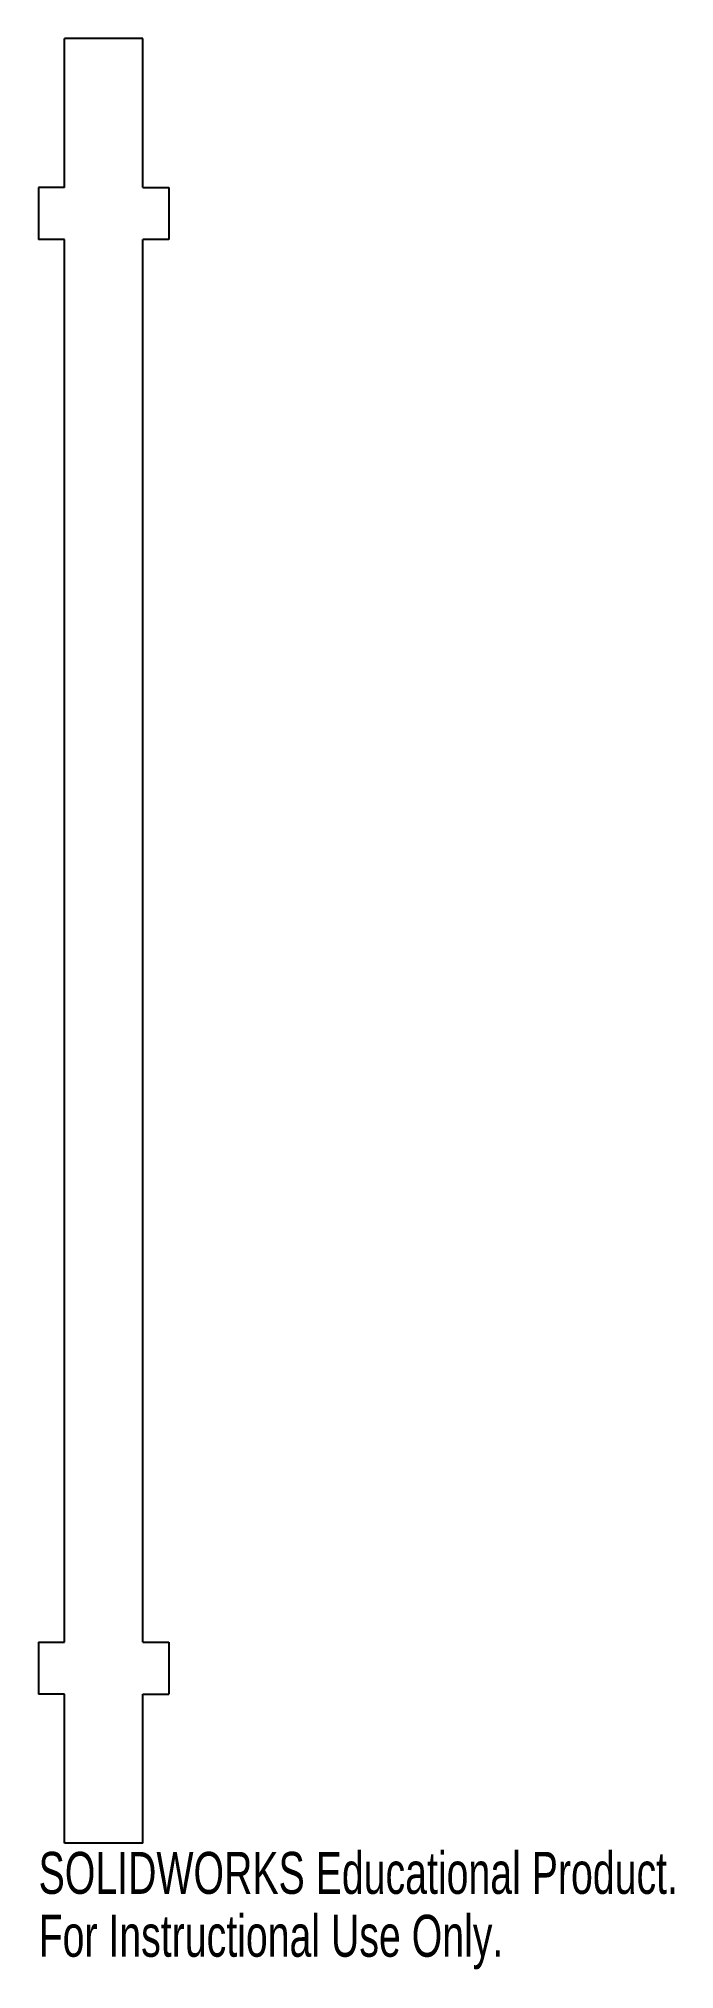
# Model space of a CAD drawing. Header units: millimetres. Extents: x -8 to 66, y -119 to 104.
import ezdxf

# ---------------------------------------------------------------- set-up
doc = ezdxf.new("R2010")
doc.units = ezdxf.units.MM
doc.styles.add('SLDTEXTSTYLE0', font='TXT', dxfattribs={"width": 0.7})

msp = doc.modelspace()

# ---------------------------------------------------------------- linework, layer by layer
at = {"color": 7, "linetype": 'Continuous', "lineweight": 25}
for p, q in [((4.5, 104), (-4.5, 104)), ((-4.5, 86.83), (-4.5, 104)), ((4.5, 86.83), (4.5, 104)), ((-4.5, 86.83), (-7.5, 86.83)), ((-7.5, 86.83), (-7.5, 80.83)), ((4.5, 86.83), (7.5, 86.83)), ((7.5, 86.83), (7.5, 80.83)), ((-4.5, 80.83), (-7.5, 80.83)), ((-4.5, -80.83), (-4.5, 80.83)), ((4.5, -80.83), (4.5, 80.83)), ((7.5, 80.83), (4.5, 80.83)), ((-7.5, -80.83), (-4.5, -80.83)), ((-7.5, -80.83), (-7.5, -86.83)), ((4.5, -80.83), (7.5, -80.83)), ((7.5, -80.83), (7.5, -86.83)), ((-4.5, -86.83), (-7.5, -86.83)), ((-4.5, -104), (-4.5, -86.83)), ((4.5, -104), (4.5, -86.83)), ((4.5, -86.83), (7.5, -86.83)), ((4.5, -104), (-4.5, -104))]:
    msp.add_line(p, q, dxfattribs=at)

# ---------------------------------------------------------------- texts
at = {"color": 7, "linetype": 'Continuous', "char_height": 4.8336, "attachment_point": 1, "style": 'SLDTEXTSTYLE0'}
for s, insert in [('SOLIDWORKS Educational Product.', (-7.5, -105.02)), ('For Instructional Use Only.', (-7.5, -112.27))]:
    msp.add_mtext(s, dxfattribs=dict(at, insert=insert))

doc.saveas('drawing.dxf')
